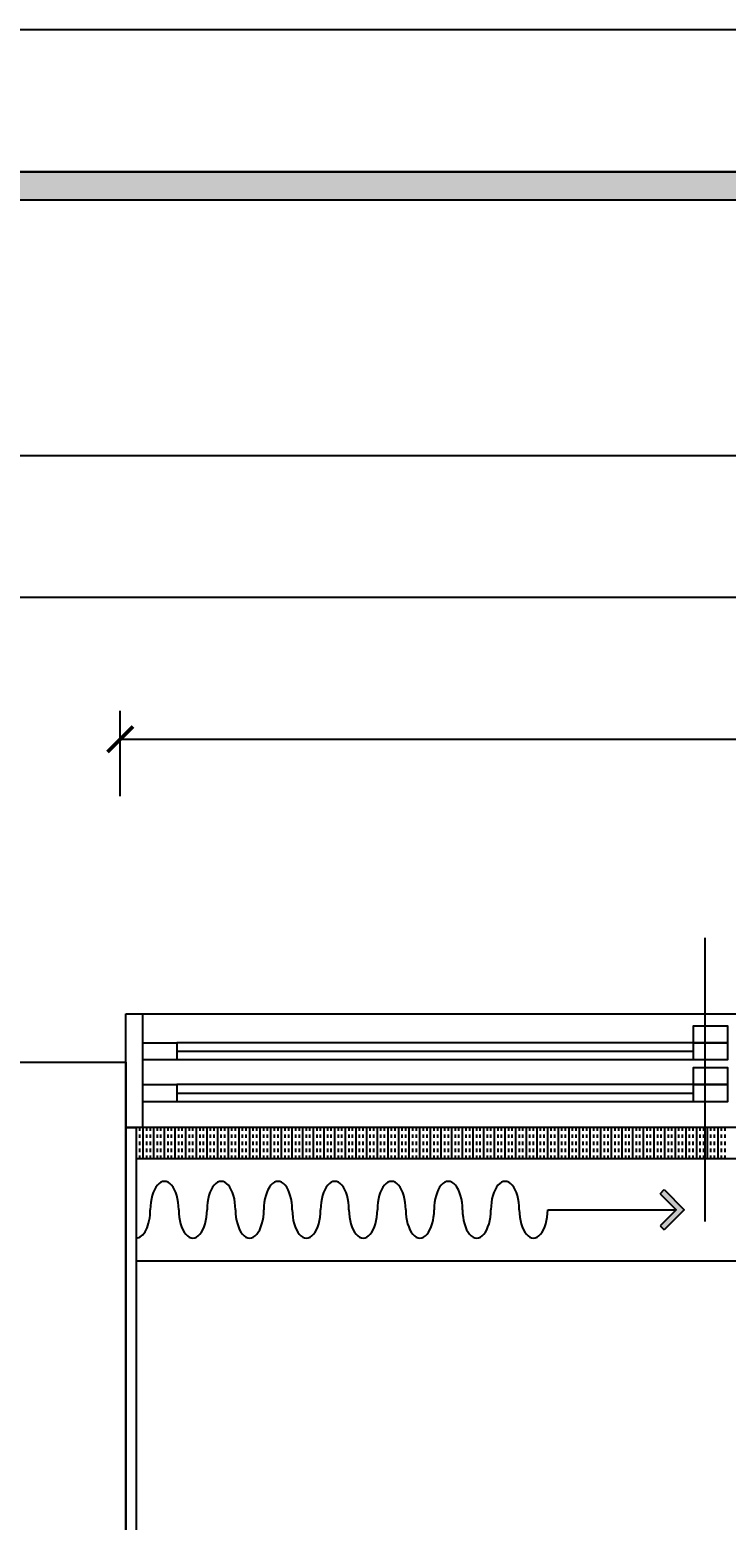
# Model space of a CAD drawing. Header units: inches. Extents: x 88414 to 587042, y -693500 to 27778.
# Drawn here: x 146564 to 147790, y 8757 to 11382 of the extents above; entities that cross this region are included whole.
import ezdxf
from ezdxf.enums import TextEntityAlignment as Align

# ---------------------------------------------------------------- set-up
doc = ezdxf.new("R2010")
doc.units = ezdxf.units.IN
doc.header["$LTSCALE"] = 50
doc.header["$MEASUREMENT"] = 0
for name, color, linetype in [('01. F-소품', 3, 'Continuous'), ('06-LIGHT', 4, 'Continuous'), ('3.기호.계단선', 30, 'Continuous'), ('F-SYM', 7, 'Continuous'), ('FORM(YOURNAME)-11', 1, 'Continuous'), ('도면층2', 2, 'Continuous'), ('도면층4', 4, 'Continuous'), ('도면층5', 5, 'Continuous'), ('치수', 7, 'Continuous')]:
    doc.layers.add(name, color=color, linetype=linetype)
doc.styles.add('YOURNAME', font='HY울릉도M.TTF')
doc.dimstyles.new('YOURNAME-50', dxfattribs={"dimscale": 50, "dimtxt": 2, "dimasz": 0.9, "dimexe": 1, "dimexo": 3, "dimgap": 0.7, "dimtad": 1, "dimdec": 0, "dimzin": 0, "dimdsep": 46, "dimlunit": 6, "dimtxsty": 'YOURNAME', "dimblk": 'ARCHTICK', "dimcen": 0, "dimclrd": 1, "dimclre": 1, "dimclrt": 7, "dimadec": 0, "dimazin": 0, "dimtfac": 1, "dimtdec": 0, "dimtix": 1, "dimtmove": 2, "dimatfit": 3, "dimldrblk": 'ARCHTICK', "dimfxl": 0, "dimtolj": 1, "dimtzin": 0, "dimarcsym": 0})

# ---------------------------------------------------------------- blocks, each defined once
blk = doc.blocks.new('FORM-PLAN')
at = {"layer": 'FORM(YOURNAME)-11'}
h = blk.add_hatch(color=256, dxfattribs=at)
h.dxf.hatch_style = 1
h.paths.add_polyline_path([(-71444, 55115), (10556, 55115), (10556, 54915), (-71444, 54915)])
h.paths.add_polyline_path([(-71444, -2085), (10556, -2085), (10556, -2285), (-71444, -2285)])
at = {"layer": 'Defpoints', "color": 158}
for points in [[(-71444, -2285), (10556, -2285), (10556, 55115), (-71444, 55115)], [(-69444, 53115), (-64, 53115), (-64, 1215), (-69444, 1215)]]:
    blk.add_lwpolyline(points, close=True, dxfattribs=at)
at = {"layer": 'FORM(YOURNAME)-11', "color": 250}
blk.add_lwpolyline([(-72444, -3285), (11556, -3285), (11556, 56115), (-72444, 56115)], close=True, dxfattribs=at)
at = {"layer": 'FORM(YOURNAME)-11'}
blk.add_lwpolyline([(-71444, 55115), (10556, 55115), (10556, 54915), (-71444, 54915)], close=True, dxfattribs=at)
at = {"layer": 'FORM(YOURNAME)-11', "color": 3, "style": 'YOURNAME'}
for tag, height, p in [('1', 450, (9905, 18188)), ('2', 450, (9905, 17544)), ('3', 450, (9905, 16257)), ('4', 450, (9905, 14326)), ('5', 515, (9905, 12009)), ('6', 515, (9905, 9757)), ('7', 515, (9905, 7504)), ('8', 515, (9905, 5252)), ('9', 515, (9905, 2999)), ('10', 515, (5655, 811)), ('11', 515, (9905, 747)), ('12', 515, (5655, -1441)), ('13', 515, (9905, -1441))]:
    blk.add_attdef(tag, text='', height=height, dxfattribs=at).set_placement(p, align=Align.MIDDLE_RIGHT)
blk = doc.blocks.new('*U458')
at = {"layer": 'F-SYM', "xscale": 0.2500000000000001, "yscale": 0.2500000000000001, "zscale": 0.2500000000000001}
blk.add_blockref('FORM-PLAN', (153603.9, -2646.3), dxfattribs=at)
blk = doc.blocks.new('_ArchTick')
at = {"color": 0, "linetype": 'ByBlock', "const_width": 0.15}
blk.add_lwpolyline([(-0.5, -0.5), (0.5, 0.5)], dxfattribs=at)
blk = doc.blocks.new('*D255')
at = {"layer": 'Defpoints', "color": 0}
for p in [(149462.8, 10132.5), (146722.8, 9882.5), (149462.8, 9882.5)]:
    blk.add_point(p, dxfattribs=at)
at = {"layer": '치수', "color": 1, "lineweight": -2}
for p, q in [((146722.8, 10032.5), (146722.8, 10182.5)), ((149462.8, 10032.5), (149462.8, 10182.5)), ((146722.8, 10132.5), (149462.8, 10132.5))]:
    blk.add_line(p, q, dxfattribs=at)
at = {"layer": '치수', "color": 1, "lineweight": -2, "xscale": 45, "yscale": 45, "zscale": 45, "rotation": 180}
blk.add_blockref('_ArchTick', (146722.8, 10132.5), dxfattribs=at)
at = {"layer": '치수', "color": 1, "lineweight": -2, "xscale": 45, "yscale": 45, "zscale": 45}
blk.add_blockref('_ArchTick', (149462.8, 10132.5), dxfattribs=at)
at = {"layer": '치수', "color": 7, "insert": (148092.8, 10227.1), "char_height": 100, "attachment_point": 5, "style": 'YOURNAME'}
blk.add_mtext('\\A1;2,740', dxfattribs=at)
blk = doc.blocks.new('*D256')
at = {"layer": 'Defpoints', "color": 0}
for p in [(138797.8, 10382.5), (138797.8, 9882.5), (150952.8, 9882.5)]:
    blk.add_point(p, dxfattribs=at)
at = {"layer": '치수', "color": 1, "lineweight": -2}
for p, q in [((138797.8, 10032.5), (138797.8, 10432.5)), ((150952.8, 10032.5), (150952.8, 10432.5)), ((150952.8, 10382.5), (138797.8, 10382.5))]:
    blk.add_line(p, q, dxfattribs=at)
at = {"layer": '치수', "color": 1, "lineweight": -2, "xscale": 45, "yscale": 45, "zscale": 45, "rotation": 180}
blk.add_blockref('_ArchTick', (138797.8, 10382.5), dxfattribs=at)
at = {"layer": '치수', "color": 1, "lineweight": -2, "xscale": 45, "yscale": 45, "zscale": 45}
blk.add_blockref('_ArchTick', (150952.8, 10382.5), dxfattribs=at)
at = {"layer": '치수', "color": 7, "insert": (144875.3, 10477.1), "char_height": 100, "attachment_point": 5, "style": 'YOURNAME'}
blk.add_mtext('\\A1;12,155', dxfattribs=at)
blk = doc.blocks.new('FFFL2')
at = {"layer": '3.기호.계단선', "color": 8}
for p, q in [((149442.8, 9448.7), (146750.8, 9448.7)), ((146750.8, 9448.7), (146750.8, 9393.7)), ((146750.8, 9393.7), (149442.8, 9393.7))]:
    blk.add_line(p, q, dxfattribs=at)
at = {"layer": '3.기호.계단선', "color": 8, "linetype": 'Continuous'}
for p, q in [((146756.5, 9448.7), (146756.5, 9442.7)), ((146756.5, 9436.5), (146756.5, 9430.2)), ((146762.8, 9448.7), (146762.8, 9393.7)), ((146769, 9448.7), (146769, 9442.7)), ((146769, 9436.5), (146769, 9430.2)), ((146775.3, 9448.7), (146775.3, 9442.7)), ((146775.3, 9436.5), (146775.3, 9430.2)), ((146781.5, 9448.7), (146781.5, 9393.7)), ((146787.8, 9448.7), (146787.8, 9442.7)), ((146787.8, 9436.5), (146787.8, 9430.2)), ((146794, 9448.7), (146794, 9442.7)), ((146794, 9436.5), (146794, 9430.2)), ((146800.3, 9448.7), (146800.3, 9393.7)), ((146806.5, 9448.7), (146806.5, 9442.7)), ((146806.5, 9436.5), (146806.5, 9430.2)), ((146812.8, 9448.7), (146812.8, 9442.7)), ((146812.8, 9436.5), (146812.8, 9430.2)), ((146819, 9448.7), (146819, 9393.7)), ((146825.3, 9448.7), (146825.3, 9442.7)), ((146825.3, 9436.5), (146825.3, 9430.2)), ((146831.5, 9448.7), (146831.5, 9442.7)), ((146831.5, 9436.5), (146831.5, 9430.2)), ((146837.8, 9448.7), (146837.8, 9393.7)), ((146844, 9448.7), (146844, 9442.7)), ((146844, 9436.5), (146844, 9430.2)), ((146850.3, 9448.7), (146850.3, 9442.7)), ((146850.3, 9436.5), (146850.3, 9430.2)), ((146856.5, 9448.7), (146856.5, 9393.7)), ((146862.8, 9448.7), (146862.8, 9442.7)), ((146862.8, 9436.5), (146862.8, 9430.2)), ((146869, 9448.7), (146869, 9442.7)), ((146869, 9436.5), (146869, 9430.2)), ((146875.3, 9448.7), (146875.3, 9393.7)), ((146881.5, 9448.7), (146881.5, 9442.7)), ((146881.5, 9436.5), (146881.5, 9430.2)), ((146887.8, 9448.7), (146887.8, 9442.7)), ((146887.8, 9436.5), (146887.8, 9430.2)), ((146894, 9448.7), (146894, 9393.7)), ((146900.3, 9448.7), (146900.3, 9442.7)), ((146900.3, 9436.5), (146900.3, 9430.2)), ((146906.5, 9448.7), (146906.5, 9442.7)), ((146906.5, 9436.5), (146906.5, 9430.2)), ((146912.8, 9448.7), (146912.8, 9393.7)), ((146919, 9448.7), (146919, 9442.7)), ((146919, 9436.5), (146919, 9430.2)), ((146925.3, 9448.7), (146925.3, 9442.7)), ((146925.3, 9436.5), (146925.3, 9430.2)), ((146931.5, 9448.7), (146931.5, 9393.7)), ((146937.8, 9448.7), (146937.8, 9442.7)), ((146937.8, 9436.5), (146937.8, 9430.2)), ((146944, 9448.7), (146944, 9442.7)), ((146944, 9436.5), (146944, 9430.2)), ((146950.3, 9448.7), (146950.3, 9393.7)), ((146956.5, 9448.7), (146956.5, 9442.7)), ((146956.5, 9436.5), (146956.5, 9430.2)), ((146962.8, 9448.7), (146962.8, 9442.7)), ((146962.8, 9436.5), (146962.8, 9430.2)), ((146969, 9448.7), (146969, 9393.7)), ((146975.3, 9448.7), (146975.3, 9442.7)), ((146975.3, 9436.5), (146975.3, 9430.2)), ((146981.5, 9448.7), (146981.5, 9442.7)), ((146981.5, 9436.5), (146981.5, 9430.2)), ((146987.8, 9448.7), (146987.8, 9393.7)), ((146994, 9448.7), (146994, 9442.7)), ((146994, 9436.5), (146994, 9430.2)), ((147000.3, 9448.7), (147000.3, 9442.7)), ((147000.3, 9436.5), (147000.3, 9430.2)), ((147006.5, 9448.7), (147006.5, 9393.7)), ((147012.8, 9448.7), (147012.8, 9442.7)), ((147012.8, 9436.5), (147012.8, 9430.2)), ((147019, 9448.7), (147019, 9442.7)), ((147019, 9436.5), (147019, 9430.2)), ((147025.3, 9448.7), (147025.3, 9393.7)), ((147031.5, 9448.7), (147031.5, 9442.7)), ((147031.5, 9436.5), (147031.5, 9430.2)), ((147037.8, 9448.7), (147037.8, 9442.7)), ((147037.8, 9436.5), (147037.8, 9430.2)), ((147044, 9448.7), (147044, 9393.7)), ((147050.3, 9448.7), (147050.3, 9442.7)), ((147050.3, 9436.5), (147050.3, 9430.2)), ((147056.5, 9448.7), (147056.5, 9442.7)), ((147056.5, 9436.5), (147056.5, 9430.2)), ((147062.8, 9448.7), (147062.8, 9393.7)), ((147069, 9448.7), (147069, 9442.7)), ((147069, 9436.5), (147069, 9430.2)), ((147075.3, 9448.7), (147075.3, 9442.7)), ((147075.3, 9436.5), (147075.3, 9430.2)), ((147081.5, 9448.7), (147081.5, 9393.7)), ((147087.8, 9448.7), (147087.8, 9442.7)), ((147087.8, 9436.5), (147087.8, 9430.2)), ((147094, 9448.7), (147094, 9442.7)), ((147094, 9436.5), (147094, 9430.2)), ((147100.3, 9448.7), (147100.3, 9393.7)), ((147106.5, 9448.7), (147106.5, 9442.7)), ((147106.5, 9436.5), (147106.5, 9430.2)), ((147112.8, 9448.7), (147112.8, 9442.7)), ((147112.8, 9436.5), (147112.8, 9430.2)), ((147119, 9448.7), (147119, 9393.7)), ((147125.3, 9448.7), (147125.3, 9442.7)), ((147125.3, 9436.5), (147125.3, 9430.2)), ((147131.5, 9448.7), (147131.5, 9442.7)), ((147131.5, 9436.5), (147131.5, 9430.2)), ((147137.8, 9448.7), (147137.8, 9393.7)), ((147144, 9448.7), (147144, 9442.7)), ((147144, 9436.5), (147144, 9430.2)), ((147150.3, 9448.7), (147150.3, 9442.7)), ((147150.3, 9436.5), (147150.3, 9430.2)), ((147156.5, 9448.7), (147156.5, 9393.7)), ((147162.8, 9448.7), (147162.8, 9442.7)), ((147162.8, 9436.5), (147162.8, 9430.2)), ((147169, 9448.7), (147169, 9442.7)), ((147169, 9436.5), (147169, 9430.2)), ((147175.3, 9448.7), (147175.3, 9393.7)), ((147181.5, 9448.7), (147181.5, 9442.7)), ((147181.5, 9436.5), (147181.5, 9430.2)), ((147187.8, 9448.7), (147187.8, 9442.7)), ((147187.8, 9436.5), (147187.8, 9430.2)), ((147194, 9448.7), (147194, 9393.7)), ((147200.3, 9448.7), (147200.3, 9442.7)), ((147200.3, 9436.5), (147200.3, 9430.2)), ((147206.5, 9448.7), (147206.5, 9442.7)), ((147206.5, 9436.5), (147206.5, 9430.2)), ((147212.8, 9448.7), (147212.8, 9393.7)), ((147219, 9448.7), (147219, 9442.7)), ((147219, 9436.5), (147219, 9430.2)), ((147225.3, 9448.7), (147225.3, 9442.7)), ((147225.3, 9436.5), (147225.3, 9430.2)), ((147231.5, 9448.7), (147231.5, 9393.7)), ((147237.8, 9448.7), (147237.8, 9442.7)), ((147237.8, 9436.5), (147237.8, 9430.2)), ((147244, 9448.7), (147244, 9442.7)), ((147244, 9436.5), (147244, 9430.2)), ((147250.3, 9448.7), (147250.3, 9393.7)), ((147256.5, 9448.7), (147256.5, 9442.7)), ((147256.5, 9436.5), (147256.5, 9430.2)), ((147262.8, 9448.7), (147262.8, 9442.7)), ((147262.8, 9436.5), (147262.8, 9430.2)), ((147269, 9448.7), (147269, 9393.7)), ((147275.3, 9448.7), (147275.3, 9442.7)), ((147275.3, 9436.5), (147275.3, 9430.2)), ((147281.5, 9448.7), (147281.5, 9442.7)), ((147281.5, 9436.5), (147281.5, 9430.2)), ((147287.8, 9448.7), (147287.8, 9393.7)), ((147294, 9448.7), (147294, 9442.7)), ((147294, 9436.5), (147294, 9430.2)), ((147300.3, 9448.7), (147300.3, 9442.7)), ((147300.3, 9436.5), (147300.3, 9430.2)), ((147306.5, 9448.7), (147306.5, 9393.7)), ((147312.8, 9448.7), (147312.8, 9442.7)), ((147312.8, 9436.5), (147312.8, 9430.2)), ((147319, 9448.7), (147319, 9442.7)), ((147319, 9436.5), (147319, 9430.2)), ((147325.3, 9448.7), (147325.3, 9393.7)), ((147331.5, 9448.7), (147331.5, 9442.7)), ((147331.5, 9436.5), (147331.5, 9430.2)), ((147337.8, 9448.7), (147337.8, 9442.7)), ((147337.8, 9436.5), (147337.8, 9430.2)), ((147344, 9448.7), (147344, 9393.7)), ((147350.3, 9448.7), (147350.3, 9442.7)), ((147350.3, 9436.5), (147350.3, 9430.2)), ((147356.5, 9448.7), (147356.5, 9442.7)), ((147356.5, 9436.5), (147356.5, 9430.2)), ((147362.8, 9448.7), (147362.8, 9393.7)), ((147369, 9448.7), (147369, 9442.7)), ((147369, 9436.5), (147369, 9430.2)), ((147375.3, 9448.7), (147375.3, 9442.7)), ((147375.3, 9436.5), (147375.3, 9430.2)), ((147381.5, 9448.7), (147381.5, 9393.7)), ((147387.8, 9448.7), (147387.8, 9442.7)), ((147387.8, 9436.5), (147387.8, 9430.2)), ((147394, 9448.7), (147394, 9442.7)), ((147394, 9436.5), (147394, 9430.2)), ((147400.3, 9448.7), (147400.3, 9393.7)), ((147406.5, 9448.7), (147406.5, 9442.7)), ((147406.5, 9436.5), (147406.5, 9430.2)), ((147412.8, 9448.7), (147412.8, 9442.7)), ((147412.8, 9436.5), (147412.8, 9430.2)), ((147419, 9448.7), (147419, 9393.7)), ((147425.3, 9448.7), (147425.3, 9442.7)), ((147425.3, 9436.5), (147425.3, 9430.2)), ((147431.5, 9448.7), (147431.5, 9442.7)), ((147431.5, 9436.5), (147431.5, 9430.2)), ((147437.8, 9448.7), (147437.8, 9393.7)), ((147444, 9448.7), (147444, 9442.7)), ((147444, 9436.5), (147444, 9430.2)), ((147450.3, 9448.7), (147450.3, 9442.7)), ((147450.3, 9436.5), (147450.3, 9430.2)), ((147456.5, 9448.7), (147456.5, 9393.7)), ((147462.8, 9448.7), (147462.8, 9442.7)), ((147462.8, 9436.5), (147462.8, 9430.2)), ((147469, 9448.7), (147469, 9442.7)), ((147469, 9436.5), (147469, 9430.2)), ((147475.3, 9448.7), (147475.3, 9393.7)), ((147481.5, 9448.7), (147481.5, 9442.7)), ((147481.5, 9436.5), (147481.5, 9430.2)), ((147487.8, 9448.7), (147487.8, 9442.7)), ((147487.8, 9436.5), (147487.8, 9430.2)), ((147494, 9448.7), (147494, 9393.7)), ((147500.3, 9448.7), (147500.3, 9442.7)), ((147500.3, 9436.5), (147500.3, 9430.2)), ((147506.5, 9448.7), (147506.5, 9442.7)), ((147506.5, 9436.5), (147506.5, 9430.2)), ((147512.8, 9448.7), (147512.8, 9393.7)), ((147519, 9448.7), (147519, 9442.7)), ((147519, 9436.5), (147519, 9430.2)), ((147525.3, 9448.7), (147525.3, 9442.7)), ((147525.3, 9436.5), (147525.3, 9430.2)), ((147531.5, 9448.7), (147531.5, 9393.7)), ((147537.8, 9448.7), (147537.8, 9442.7)), ((147537.8, 9436.5), (147537.8, 9430.2)), ((147544, 9448.7), (147544, 9442.7)), ((147544, 9436.5), (147544, 9430.2)), ((147550.3, 9448.7), (147550.3, 9393.7)), ((147556.5, 9448.7), (147556.5, 9442.7)), ((147556.5, 9436.5), (147556.5, 9430.2)), ((147562.8, 9448.7), (147562.8, 9442.7)), ((147562.8, 9436.5), (147562.8, 9430.2)), ((147569, 9448.7), (147569, 9393.7)), ((147575.3, 9448.7), (147575.3, 9442.7)), ((147575.3, 9436.5), (147575.3, 9430.2)), ((147581.5, 9448.7), (147581.5, 9442.7)), ((147581.5, 9436.5), (147581.5, 9430.2)), ((147587.8, 9448.7), (147587.8, 9393.7)), ((147594, 9448.7), (147594, 9442.7)), ((147594, 9436.5), (147594, 9430.2)), ((147600.3, 9448.7), (147600.3, 9442.7)), ((147600.3, 9436.5), (147600.3, 9430.2)), ((147606.5, 9448.7), (147606.5, 9393.7)), ((147612.8, 9448.7), (147612.8, 9442.7)), ((147612.8, 9436.5), (147612.8, 9430.2)), ((147619, 9448.7), (147619, 9442.7)), ((147619, 9436.5), (147619, 9430.2)), ((147625.3, 9448.7), (147625.3, 9393.7)), ((147631.5, 9448.7), (147631.5, 9442.7)), ((147631.5, 9436.5), (147631.5, 9430.2)), ((147637.8, 9448.7), (147637.8, 9442.7)), ((147637.8, 9436.5), (147637.8, 9430.2)), ((147644, 9448.7), (147644, 9393.7)), ((147650.3, 9448.7), (147650.3, 9442.7)), ((147650.3, 9436.5), (147650.3, 9430.2)), ((147656.5, 9448.7), (147656.5, 9442.7)), ((147656.5, 9436.5), (147656.5, 9430.2)), ((147662.8, 9448.7), (147662.8, 9393.7)), ((147669, 9448.7), (147669, 9442.7)), ((147669, 9436.5), (147669, 9430.2)), ((147675.3, 9448.7), (147675.3, 9442.7)), ((147675.3, 9436.5), (147675.3, 9430.2)), ((147681.5, 9448.7), (147681.5, 9393.7)), ((147687.8, 9448.7), (147687.8, 9442.7)), ((147687.8, 9436.5), (147687.8, 9430.2)), ((147694, 9448.7), (147694, 9442.7)), ((147694, 9436.5), (147694, 9430.2)), ((147700.3, 9448.7), (147700.3, 9393.7)), ((147706.5, 9448.7), (147706.5, 9442.7)), ((147706.5, 9436.5), (147706.5, 9430.2)), ((147712.8, 9448.7), (147712.8, 9442.7)), ((147712.8, 9436.5), (147712.8, 9430.2)), ((147719, 9448.7), (147719, 9393.7)), ((147725.3, 9448.7), (147725.3, 9442.7)), ((147725.3, 9436.5), (147725.3, 9430.2)), ((147731.5, 9448.7), (147731.5, 9442.7)), ((147731.5, 9436.5), (147731.5, 9430.2)), ((147737.8, 9448.7), (147737.8, 9393.7)), ((147744, 9448.7), (147744, 9442.7)), ((147744, 9436.5), (147744, 9430.2)), ((147750.3, 9448.7), (147750.3, 9442.7)), ((147750.3, 9436.5), (147750.3, 9430.2)), ((147756.5, 9448.7), (147756.5, 9393.7)), ((147762.8, 9448.7), (147762.8, 9442.7)), ((147762.8, 9436.5), (147762.8, 9430.2)), ((147769, 9448.7), (147769, 9442.7)), ((147769, 9436.5), (147769, 9430.2)), ((147775.3, 9448.7), (147775.3, 9393.7)), ((147781.5, 9448.7), (147781.5, 9442.7)), ((147781.5, 9436.5), (147781.5, 9430.2)), ((147787.8, 9448.7), (147787.8, 9442.7)), ((147787.8, 9436.5), (147787.8, 9430.2)), ((146756.5, 9424), (146756.5, 9417.7)), ((146756.5, 9411.5), (146756.5, 9405.2)), ((146769, 9424), (146769, 9417.7)), ((146769, 9411.5), (146769, 9405.2)), ((146775.3, 9424), (146775.3, 9417.7)), ((146775.3, 9411.5), (146775.3, 9405.2)), ((146787.8, 9424), (146787.8, 9417.7)), ((146787.8, 9411.5), (146787.8, 9405.2)), ((146794, 9424), (146794, 9417.7)), ((146794, 9411.5), (146794, 9405.2)), ((146806.5, 9424), (146806.5, 9417.7)), ((146806.5, 9411.5), (146806.5, 9405.2)), ((146812.8, 9424), (146812.8, 9417.7)), ((146812.8, 9411.5), (146812.8, 9405.2)), ((146825.3, 9424), (146825.3, 9417.7)), ((146825.3, 9411.5), (146825.3, 9405.2)), ((146831.5, 9424), (146831.5, 9417.7)), ((146831.5, 9411.5), (146831.5, 9405.2)), ((146844, 9424), (146844, 9417.7)), ((146844, 9411.5), (146844, 9405.2)), ((146850.3, 9424), (146850.3, 9417.7)), ((146850.3, 9411.5), (146850.3, 9405.2)), ((146862.8, 9424), (146862.8, 9417.7)), ((146862.8, 9411.5), (146862.8, 9405.2)), ((146869, 9424), (146869, 9417.7)), ((146869, 9411.5), (146869, 9405.2)), ((146881.5, 9424), (146881.5, 9417.7)), ((146881.5, 9411.5), (146881.5, 9405.2)), ((146887.8, 9424), (146887.8, 9417.7)), ((146887.8, 9411.5), (146887.8, 9405.2)), ((146900.3, 9424), (146900.3, 9417.7)), ((146900.3, 9411.5), (146900.3, 9405.2)), ((146906.5, 9424), (146906.5, 9417.7)), ((146906.5, 9411.5), (146906.5, 9405.2)), ((146919, 9424), (146919, 9417.7)), ((146919, 9411.5), (146919, 9405.2)), ((146925.3, 9424), (146925.3, 9417.7)), ((146925.3, 9411.5), (146925.3, 9405.2)), ((146937.8, 9424), (146937.8, 9417.7)), ((146937.8, 9411.5), (146937.8, 9405.2)), ((146944, 9424), (146944, 9417.7)), ((146944, 9411.5), (146944, 9405.2)), ((146956.5, 9424), (146956.5, 9417.7)), ((146956.5, 9411.5), (146956.5, 9405.2)), ((146962.8, 9424), (146962.8, 9417.7)), ((146962.8, 9411.5), (146962.8, 9405.2)), ((146975.3, 9424), (146975.3, 9417.7)), ((146975.3, 9411.5), (146975.3, 9405.2)), ((146981.5, 9424), (146981.5, 9417.7)), ((146981.5, 9411.5), (146981.5, 9405.2)), ((146994, 9424), (146994, 9417.7)), ((146994, 9411.5), (146994, 9405.2)), ((147000.3, 9424), (147000.3, 9417.7)), ((147000.3, 9411.5), (147000.3, 9405.2)), ((147012.8, 9424), (147012.8, 9417.7)), ((147012.8, 9411.5), (147012.8, 9405.2)), ((147019, 9424), (147019, 9417.7)), ((147019, 9411.5), (147019, 9405.2)), ((147031.5, 9424), (147031.5, 9417.7)), ((147031.5, 9411.5), (147031.5, 9405.2)), ((147037.8, 9424), (147037.8, 9417.7)), ((147037.8, 9411.5), (147037.8, 9405.2)), ((147050.3, 9424), (147050.3, 9417.7)), ((147050.3, 9411.5), (147050.3, 9405.2)), ((147056.5, 9424), (147056.5, 9417.7)), ((147056.5, 9411.5), (147056.5, 9405.2)), ((147069, 9424), (147069, 9417.7)), ((147069, 9411.5), (147069, 9405.2)), ((147075.3, 9424), (147075.3, 9417.7)), ((147075.3, 9411.5), (147075.3, 9405.2)), ((147087.8, 9424), (147087.8, 9417.7)), ((147087.8, 9411.5), (147087.8, 9405.2)), ((147094, 9424), (147094, 9417.7)), ((147094, 9411.5), (147094, 9405.2)), ((147106.5, 9424), (147106.5, 9417.7)), ((147106.5, 9411.5), (147106.5, 9405.2)), ((147112.8, 9424), (147112.8, 9417.7)), ((147112.8, 9411.5), (147112.8, 9405.2)), ((147125.3, 9424), (147125.3, 9417.7)), ((147125.3, 9411.5), (147125.3, 9405.2)), ((147131.5, 9424), (147131.5, 9417.7)), ((147131.5, 9411.5), (147131.5, 9405.2)), ((147144, 9424), (147144, 9417.7)), ((147144, 9411.5), (147144, 9405.2)), ((147150.3, 9424), (147150.3, 9417.7)), ((147150.3, 9411.5), (147150.3, 9405.2)), ((147162.8, 9424), (147162.8, 9417.7)), ((147162.8, 9411.5), (147162.8, 9405.2)), ((147169, 9424), (147169, 9417.7)), ((147169, 9411.5), (147169, 9405.2)), ((147181.5, 9424), (147181.5, 9417.7)), ((147181.5, 9411.5), (147181.5, 9405.2)), ((147187.8, 9424), (147187.8, 9417.7)), ((147187.8, 9411.5), (147187.8, 9405.2)), ((147200.3, 9424), (147200.3, 9417.7)), ((147200.3, 9411.5), (147200.3, 9405.2)), ((147206.5, 9424), (147206.5, 9417.7)), ((147206.5, 9411.5), (147206.5, 9405.2)), ((147219, 9424), (147219, 9417.7)), ((147219, 9411.5), (147219, 9405.2)), ((147225.3, 9424), (147225.3, 9417.7)), ((147225.3, 9411.5), (147225.3, 9405.2)), ((147237.8, 9424), (147237.8, 9417.7)), ((147237.8, 9411.5), (147237.8, 9405.2)), ((147244, 9424), (147244, 9417.7)), ((147244, 9411.5), (147244, 9405.2)), ((147256.5, 9424), (147256.5, 9417.7)), ((147256.5, 9411.5), (147256.5, 9405.2)), ((147262.8, 9424), (147262.8, 9417.7)), ((147262.8, 9411.5), (147262.8, 9405.2)), ((147275.3, 9424), (147275.3, 9417.7)), ((147275.3, 9411.5), (147275.3, 9405.2)), ((147281.5, 9424), (147281.5, 9417.7)), ((147281.5, 9411.5), (147281.5, 9405.2)), ((147294, 9424), (147294, 9417.7)), ((147294, 9411.5), (147294, 9405.2)), ((147300.3, 9424), (147300.3, 9417.7)), ((147300.3, 9411.5), (147300.3, 9405.2)), ((147312.8, 9424), (147312.8, 9417.7)), ((147312.8, 9411.5), (147312.8, 9405.2)), ((147319, 9424), (147319, 9417.7)), ((147319, 9411.5), (147319, 9405.2)), ((147331.5, 9424), (147331.5, 9417.7)), ((147331.5, 9411.5), (147331.5, 9405.2)), ((147337.8, 9424), (147337.8, 9417.7)), ((147337.8, 9411.5), (147337.8, 9405.2)), ((147350.3, 9424), (147350.3, 9417.7)), ((147350.3, 9411.5), (147350.3, 9405.2)), ((147356.5, 9424), (147356.5, 9417.7)), ((147356.5, 9411.5), (147356.5, 9405.2)), ((147369, 9424), (147369, 9417.7)), ((147369, 9411.5), (147369, 9405.2)), ((147375.3, 9424), (147375.3, 9417.7)), ((147375.3, 9411.5), (147375.3, 9405.2)), ((147387.8, 9424), (147387.8, 9417.7)), ((147387.8, 9411.5), (147387.8, 9405.2)), ((147394, 9424), (147394, 9417.7)), ((147394, 9411.5), (147394, 9405.2)), ((147406.5, 9424), (147406.5, 9417.7)), ((147406.5, 9411.5), (147406.5, 9405.2)), ((147412.8, 9424), (147412.8, 9417.7)), ((147412.8, 9411.5), (147412.8, 9405.2)), ((147425.3, 9424), (147425.3, 9417.7)), ((147425.3, 9411.5), (147425.3, 9405.2)), ((147431.5, 9424), (147431.5, 9417.7)), ((147431.5, 9411.5), (147431.5, 9405.2)), ((147444, 9424), (147444, 9417.7)), ((147444, 9411.5), (147444, 9405.2)), ((147450.3, 9424), (147450.3, 9417.7)), ((147450.3, 9411.5), (147450.3, 9405.2)), ((147462.8, 9424), (147462.8, 9417.7)), ((147462.8, 9411.5), (147462.8, 9405.2)), ((147469, 9424), (147469, 9417.7)), ((147469, 9411.5), (147469, 9405.2)), ((147481.5, 9424), (147481.5, 9417.7)), ((147481.5, 9411.5), (147481.5, 9405.2)), ((147487.8, 9424), (147487.8, 9417.7)), ((147487.8, 9411.5), (147487.8, 9405.2)), ((147500.3, 9424), (147500.3, 9417.7)), ((147500.3, 9411.5), (147500.3, 9405.2)), ((147506.5, 9424), (147506.5, 9417.7)), ((147506.5, 9411.5), (147506.5, 9405.2)), ((147519, 9424), (147519, 9417.7)), ((147519, 9411.5), (147519, 9405.2)), ((147525.3, 9424), (147525.3, 9417.7)), ((147525.3, 9411.5), (147525.3, 9405.2)), ((147537.8, 9424), (147537.8, 9417.7)), ((147537.8, 9411.5), (147537.8, 9405.2)), ((147544, 9424), (147544, 9417.7)), ((147544, 9411.5), (147544, 9405.2)), ((147556.5, 9424), (147556.5, 9417.7)), ((147556.5, 9411.5), (147556.5, 9405.2)), ((147562.8, 9424), (147562.8, 9417.7)), ((147562.8, 9411.5), (147562.8, 9405.2)), ((147575.3, 9424), (147575.3, 9417.7)), ((147575.3, 9411.5), (147575.3, 9405.2)), ((147581.5, 9424), (147581.5, 9417.7)), ((147581.5, 9411.5), (147581.5, 9405.2)), ((147594, 9424), (147594, 9417.7)), ((147594, 9411.5), (147594, 9405.2)), ((147600.3, 9424), (147600.3, 9417.7)), ((147600.3, 9411.5), (147600.3, 9405.2)), ((147612.8, 9424), (147612.8, 9417.7)), ((147612.8, 9411.5), (147612.8, 9405.2)), ((147619, 9424), (147619, 9417.7)), ((147619, 9411.5), (147619, 9405.2)), ((147631.5, 9424), (147631.5, 9417.7)), ((147631.5, 9411.5), (147631.5, 9405.2)), ((147637.8, 9424), (147637.8, 9417.7)), ((147637.8, 9411.5), (147637.8, 9405.2)), ((147650.3, 9424), (147650.3, 9417.7)), ((147650.3, 9411.5), (147650.3, 9405.2)), ((147656.5, 9424), (147656.5, 9417.7)), ((147656.5, 9411.5), (147656.5, 9405.2)), ((147669, 9424), (147669, 9417.7)), ((147669, 9411.5), (147669, 9405.2)), ((147675.3, 9424), (147675.3, 9417.7)), ((147675.3, 9411.5), (147675.3, 9405.2)), ((147687.8, 9424), (147687.8, 9417.7)), ((147687.8, 9411.5), (147687.8, 9405.2)), ((147694, 9424), (147694, 9417.7)), ((147694, 9411.5), (147694, 9405.2)), ((147706.5, 9424), (147706.5, 9417.7)), ((147706.5, 9411.5), (147706.5, 9405.2)), ((147712.8, 9424), (147712.8, 9417.7)), ((147712.8, 9411.5), (147712.8, 9405.2)), ((147725.3, 9424), (147725.3, 9417.7)), ((147725.3, 9411.5), (147725.3, 9405.2)), ((147731.5, 9424), (147731.5, 9417.7)), ((147731.5, 9411.5), (147731.5, 9405.2)), ((147744, 9424), (147744, 9417.7)), ((147744, 9411.5), (147744, 9405.2)), ((147750.3, 9424), (147750.3, 9417.7)), ((147750.3, 9411.5), (147750.3, 9405.2)), ((147762.8, 9424), (147762.8, 9417.7)), ((147762.8, 9411.5), (147762.8, 9405.2)), ((147769, 9424), (147769, 9417.7)), ((147769, 9411.5), (147769, 9405.2)), ((147781.5, 9424), (147781.5, 9417.7)), ((147781.5, 9411.5), (147781.5, 9405.2)), ((147787.8, 9424), (147787.8, 9417.7)), ((147787.8, 9411.5), (147787.8, 9405.2)), ((146756.5, 9399), (146756.5, 9393.7)), ((146769, 9399), (146769, 9393.7)), ((146775.3, 9399), (146775.3, 9393.7)), ((146787.8, 9399), (146787.8, 9393.7)), ((146794, 9399), (146794, 9393.7)), ((146806.5, 9399), (146806.5, 9393.7)), ((146812.8, 9399), (146812.8, 9393.7)), ((146825.3, 9399), (146825.3, 9393.7)), ((146831.5, 9399), (146831.5, 9393.7)), ((146844, 9399), (146844, 9393.7)), ((146850.3, 9399), (146850.3, 9393.7)), ((146862.8, 9399), (146862.8, 9393.7)), ((146869, 9399), (146869, 9393.7)), ((146881.5, 9399), (146881.5, 9393.7)), ((146887.8, 9399), (146887.8, 9393.7)), ((146900.3, 9399), (146900.3, 9393.7)), ((146906.5, 9399), (146906.5, 9393.7)), ((146919, 9399), (146919, 9393.7)), ((146925.3, 9399), (146925.3, 9393.7)), ((146937.8, 9399), (146937.8, 9393.7)), ((146944, 9399), (146944, 9393.7)), ((146956.5, 9399), (146956.5, 9393.7)), ((146962.8, 9399), (146962.8, 9393.7)), ((146975.3, 9399), (146975.3, 9393.7)), ((146981.5, 9399), (146981.5, 9393.7)), ((146994, 9399), (146994, 9393.7)), ((147000.3, 9399), (147000.3, 9393.7)), ((147012.8, 9399), (147012.8, 9393.7)), ((147019, 9399), (147019, 9393.7)), ((147031.5, 9399), (147031.5, 9393.7)), ((147037.8, 9399), (147037.8, 9393.7)), ((147050.3, 9399), (147050.3, 9393.7)), ((147056.5, 9399), (147056.5, 9393.7)), ((147069, 9399), (147069, 9393.7)), ((147075.3, 9399), (147075.3, 9393.7)), ((147087.8, 9399), (147087.8, 9393.7)), ((147094, 9399), (147094, 9393.7)), ((147106.5, 9399), (147106.5, 9393.7)), ((147112.8, 9399), (147112.8, 9393.7)), ((147125.3, 9399), (147125.3, 9393.7)), ((147131.5, 9399), (147131.5, 9393.7)), ((147144, 9399), (147144, 9393.7)), ((147150.3, 9399), (147150.3, 9393.7)), ((147162.8, 9399), (147162.8, 9393.7)), ((147169, 9399), (147169, 9393.7)), ((147181.5, 9399), (147181.5, 9393.7)), ((147187.8, 9399), (147187.8, 9393.7)), ((147200.3, 9399), (147200.3, 9393.7)), ((147206.5, 9399), (147206.5, 9393.7)), ((147219, 9399), (147219, 9393.7)), ((147225.3, 9399), (147225.3, 9393.7)), ((147237.8, 9399), (147237.8, 9393.7)), ((147244, 9399), (147244, 9393.7)), ((147256.5, 9399), (147256.5, 9393.7)), ((147262.8, 9399), (147262.8, 9393.7)), ((147275.3, 9399), (147275.3, 9393.7)), ((147281.5, 9399), (147281.5, 9393.7)), ((147294, 9399), (147294, 9393.7)), ((147300.3, 9399), (147300.3, 9393.7)), ((147312.8, 9399), (147312.8, 9393.7)), ((147319, 9399), (147319, 9393.7)), ((147331.5, 9399), (147331.5, 9393.7)), ((147337.8, 9399), (147337.8, 9393.7)), ((147350.3, 9399), (147350.3, 9393.7)), ((147356.5, 9399), (147356.5, 9393.7)), ((147369, 9399), (147369, 9393.7)), ((147375.3, 9399), (147375.3, 9393.7)), ((147387.8, 9399), (147387.8, 9393.7)), ((147394, 9399), (147394, 9393.7)), ((147406.5, 9399), (147406.5, 9393.7)), ((147412.8, 9399), (147412.8, 9393.7)), ((147425.3, 9399), (147425.3, 9393.7)), ((147431.5, 9399), (147431.5, 9393.7)), ((147444, 9399), (147444, 9393.7)), ((147450.3, 9399), (147450.3, 9393.7)), ((147462.8, 9399), (147462.8, 9393.7)), ((147469, 9399), (147469, 9393.7)), ((147481.5, 9399), (147481.5, 9393.7)), ((147487.8, 9399), (147487.8, 9393.7)), ((147500.3, 9399), (147500.3, 9393.7)), ((147506.5, 9399), (147506.5, 9393.7)), ((147519, 9399), (147519, 9393.7)), ((147525.3, 9399), (147525.3, 9393.7)), ((147537.8, 9399), (147537.8, 9393.7)), ((147544, 9399), (147544, 9393.7)), ((147556.5, 9399), (147556.5, 9393.7)), ((147562.8, 9399), (147562.8, 9393.7)), ((147575.3, 9399), (147575.3, 9393.7)), ((147581.5, 9399), (147581.5, 9393.7)), ((147594, 9399), (147594, 9393.7)), ((147600.3, 9399), (147600.3, 9393.7)), ((147612.8, 9399), (147612.8, 9393.7)), ((147619, 9399), (147619, 9393.7)), ((147631.5, 9399), (147631.5, 9393.7)), ((147637.8, 9399), (147637.8, 9393.7)), ((147650.3, 9399), (147650.3, 9393.7)), ((147656.5, 9399), (147656.5, 9393.7)), ((147669, 9399), (147669, 9393.7)), ((147675.3, 9399), (147675.3, 9393.7)), ((147687.8, 9399), (147687.8, 9393.7)), ((147694, 9399), (147694, 9393.7)), ((147706.5, 9399), (147706.5, 9393.7)), ((147712.8, 9399), (147712.8, 9393.7)), ((147725.3, 9399), (147725.3, 9393.7)), ((147731.5, 9399), (147731.5, 9393.7)), ((147744, 9399), (147744, 9393.7)), ((147750.3, 9399), (147750.3, 9393.7)), ((147762.8, 9399), (147762.8, 9393.7)), ((147769, 9399), (147769, 9393.7)), ((147781.5, 9399), (147781.5, 9393.7)), ((147787.8, 9399), (147787.8, 9393.7))]:
    blk.add_line(p, q, dxfattribs=at)
at = {"layer": '도면층2', "color": 8}
for points in [[(146327.8, 9363.7), (146327.8, 9563.7), (146732.8, 9563.7), (146732.8, 5393.7), (146742.8, 5393.7), (146742.8, 5223.7), (146532.8, 5223.7), (146532.8, 7678.7), (146317.8, 7678.7), (146317.8, 7828.7), (146532.8, 7828.7), (146532.8, 9363.7)], [(146732.8, 9448.7), (146750.8, 9448.7), (146750.8, 8113.7), (146732.8, 8113.7)]]:
    blk.add_lwpolyline(points, close=True, dxfattribs=at)
at = {"layer": '도면층4', "color": 8}
for p, q in [((147752.8, 9782.9), (147752.8, 9282.9)), ((146732.8, 9648.7), (148792.8, 9648.7)), ((146732.8, 9448.7), (146732.8, 9648.7)), ((146762.8, 9448.7), (146762.8, 9648.7)), ((146822.8, 9582.9), (147732.8, 9582.9)), ((146822.8, 9509.1), (147732.8, 9509.1)), ((148792.8, 9448.7), (146732.8, 9448.7))]:
    blk.add_line(p, q, dxfattribs=at)
for points in [[(147732.8, 9597.9), (147732.8, 9627.9), (147792.8, 9627.9), (147792.8, 9597.9)], [(146762.8, 9567.9), (146762.8, 9597.9), (146822.8, 9597.9), (146822.8, 9567.9)], [(147732.8, 9567.9), (147732.8, 9597.9), (147792.8, 9597.9), (147792.8, 9567.9)], [(147732.8, 9524.1), (147732.8, 9554.1), (147792.8, 9554.1), (147792.8, 9524.1)], [(146762.8, 9494.1), (146762.8, 9524.1), (146822.8, 9524.1), (146822.8, 9494.1)], [(147732.8, 9494.1), (147732.8, 9524.1), (147792.8, 9524.1), (147792.8, 9494.1)]]:
    blk.add_lwpolyline(points, close=True, dxfattribs=at)
at = {"layer": '도면층5', "color": 8}
for p, q in [((147732.8, 9597.9), (146822.8, 9597.9)), ((147732.8, 9567.9), (146822.8, 9567.9)), ((147732.8, 9524.1), (146822.8, 9524.1)), ((147732.8, 9494.1), (146822.8, 9494.1))]:
    blk.add_line(p, q, dxfattribs=at)
blk = doc.blocks.new('FFSFDF')
at = {"layer": '01. F-소품'}
blk.add_hatch(color=8, dxfattribs=at).paths.add_polyline_path([(1567672.9, 1746751.1), (1567679.9, 1746744.1), (1567715.3, 1746779.4), (1567679.9, 1746814.8), (1567672.9, 1746807.7), (1567701.2, 1746779.4)])
at = {"layer": '01. F-소품', "color": 8}
for p, q in [((1567672.9, 1746807.7), (1567679.9, 1746814.8)), ((1567474.8, 1746779.4), (1567701.2, 1746779.4)), ((1567672.9, 1746751.1), (1567679.9, 1746744.1))]:
    blk.add_line(p, q, dxfattribs=at)
for points in [[(1567679.9, 1746814.8), (1567715.3, 1746779.4), (1567679.9, 1746744.1)], [(1567672.9, 1746807.7), (1567701.2, 1746779.4), (1567672.9, 1746751.1)]]:
    blk.add_lwpolyline(points, dxfattribs=at)
for centre, start_param, end_param in [((1566799.8, 1746779.4), 1.570796, 4.712389), ((1566899.8, 1746779.4), 1.570796, 4.712389), ((1566999.8, 1746779.4), 1.570796, 4.712389), ((1567099.8, 1746779.4), 1.570796, 4.712389), ((1567199.8, 1746779.4), 1.570796, 4.712389), ((1567299.8, 1746779.4), 1.570796, 4.712389), ((1567399.8, 1746779.4), 1.570796, 4.712389), ((1566749.8, 1746779.4), 6.283185, 7.853982), ((1566849.8, 1746779.4), 4.712389, 7.853982), ((1566949.8, 1746779.4), 4.712389, 7.853982), ((1567049.8, 1746779.4), 4.712389, 7.853982), ((1567149.8, 1746779.4), 4.712389, 7.853982), ((1567249.8, 1746779.4), 4.712389, 7.853982), ((1567349.8, 1746779.4), 4.712389, 7.853982), ((1567449.8, 1746779.4), 4.712389, 7.853982)]:
    blk.add_ellipse(centre, major_axis=(0, -50), ratio=0.5, start_param=start_param, end_param=end_param, dxfattribs=at)

msp = doc.modelspace()

# ---------------------------------------------------------------- linework, layer by layer
at = {"layer": '06-LIGHT'}
msp.add_lwpolyline([(146750.753, 9393.742), (146750.753, 9213.742), (149442.753, 9213.742), (149442.753, 9393.742)], dxfattribs=at)

# ---------------------------------------------------------------- block references
msp.add_blockref('FFFL2', (0, 0))
at = {"color": 0}
msp.add_blockref('FFSFDF', (-1419999.01, -1737475.686), dxfattribs=at)
at = {"layer": '3.기호.계단선'}
msp.add_blockref('*U458', (0, 0), dxfattribs=at)

# ---------------------------------------------------------------- dimensions: what is measured, and where the dimension line sits
at = {"layer": '치수'}
for base, p1, p2, picture, middle in [((138797.753, 10382.48), (150952.753, 9882.48), (138797.753, 9882.48), '*D256', (144875.253, 10477.133)), ((149462.753, 10132.48), (146722.753, 9882.48), (149462.753, 9882.48), '*D255', (148092.753, 10227.133))]:
    dim = msp.add_linear_dim(base=base, p1=p1, p2=p2, angle=180, dimstyle='YOURNAME-50', override={"dimfxl": 1.25, "dimarcsym": 2}, dxfattribs=at)
    dim.commit()
    dim.dimension.update_dxf_attribs({"geometry": picture, "text_midpoint": middle})

doc.saveas('drawing.dxf')
